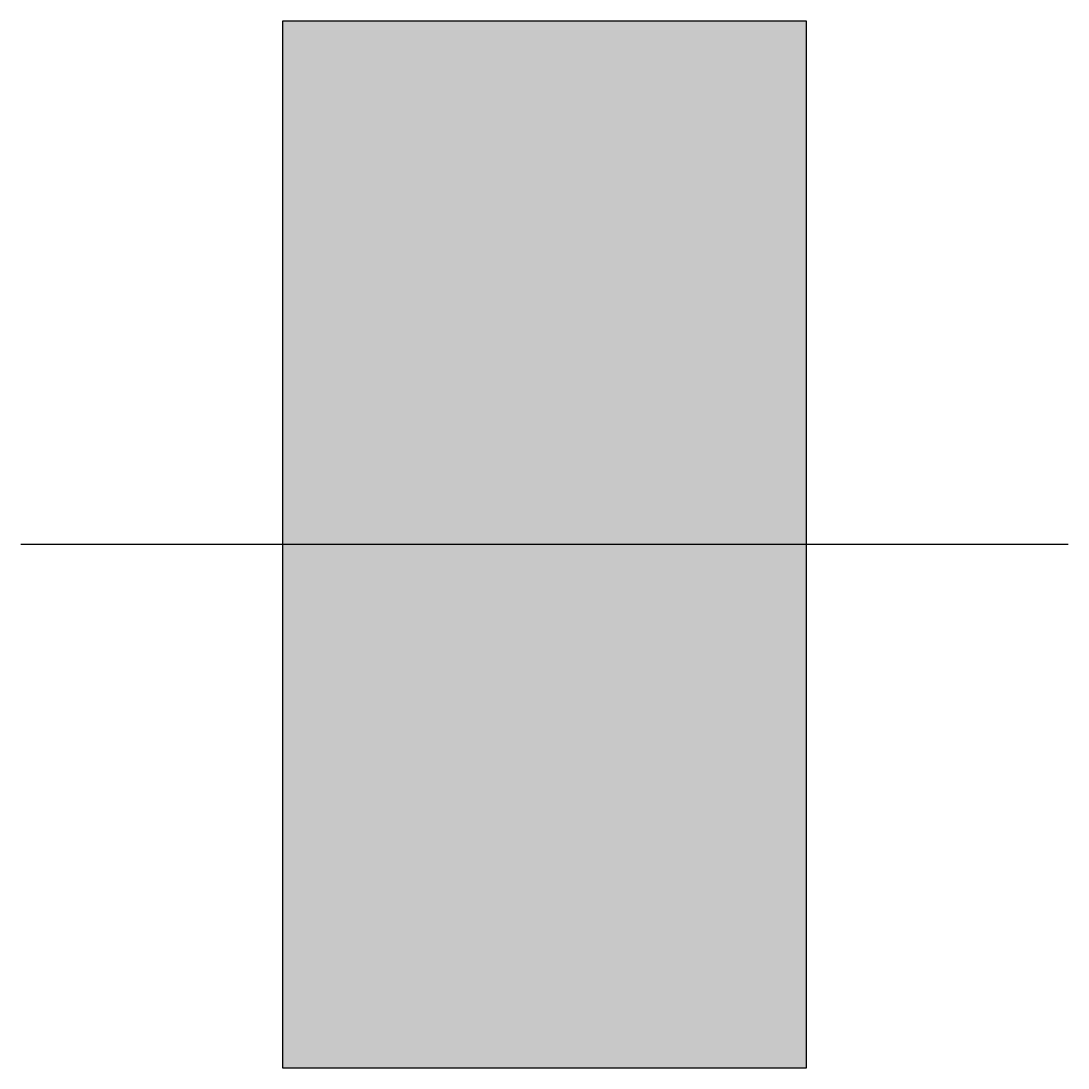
# Model space of a CAD drawing. Extents: x 328 to 332, y 129 to 133.
import ezdxf

# ---------------------------------------------------------------- set-up
doc = ezdxf.new("R2010")
doc.units = 0
doc.header["$MEASUREMENT"] = 0

msp = doc.modelspace()

# ---------------------------------------------------------------- hatches: boundary and pattern name
msp.add_hatch(color=256).paths.add_polyline_path([(329, 129), (331, 129), (331, 133), (329, 133)])

# ---------------------------------------------------------------- linework, layer by layer
for q in [(328, 131), (332, 131)]:
    msp.add_line((332, 131), q)
msp.add_lwpolyline([(331, 133), (331, 129), (329, 129), (329, 133)], close=True)

doc.saveas('drawing.dxf')
